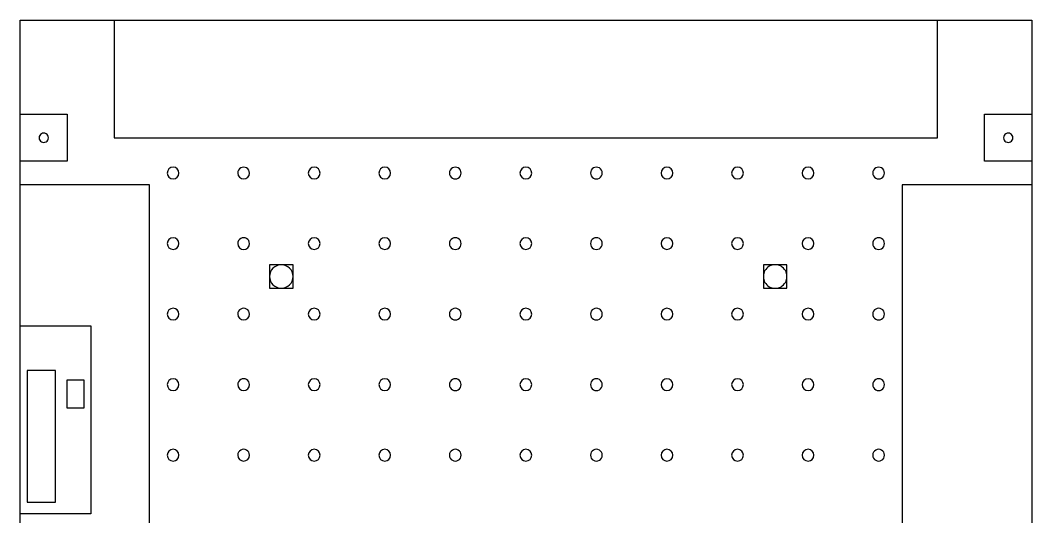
# Model space of a CAD drawing. Header units: millimetres. Extents: x -153 to 277, y 35 to 465.
# Drawn here: x -152.9 to 277.2, y 253.6 to 464.7 of the extents above; entities that cross this region are included whole.
import ezdxf

# ---------------------------------------------------------------- set-up
doc = ezdxf.new("R2010")
doc.units = ezdxf.units.MM
doc.layers.add('Layer_1', color=7, linetype='CONTINUOUS')

msp = doc.modelspace()

# ---------------------------------------------------------------- linework, layer by layer
at = {"layer": 'Layer_1', "color": 1}
for points in [[(-152.90737, 464.74511), (277.20847, 464.74511), (277.20848, 34.62732), (-152.90737, 34.62733)], [(-140.90738, 414.74522)], [(269.20931, 414.74522)], [(-46.907434, 350.745145), (-36.907507, 350.745145), (-36.907507, 360.745337), (-46.907434, 360.745337)], [(163.09368, 350.745145), (173.09228, 350.745145), (173.09228, 360.745337), (163.09368, 360.745337)], [(-137.90738, 315.745216), (-149.90737, 315.745216), (-149.90737, 259.745149), (-137.90738, 259.745149)], [(-132.90733, 311.745219), (-125.90725, 311.745219), (-125.90725, 299.745227), (-132.90733, 299.745227)]]:
    msp.add_lwpolyline(points, close=True, dxfattribs=at)
at = {"layer": 'Layer_1', "color": 5}
for points in [[(-112.90748, 464.74511), (-112.90748, 414.74521), (237.09234, 414.74521), (237.09234, 464.74511)], [(-152.90737, 424.74513), (-132.90733, 424.74513), (-132.90733, 404.74528), (-152.90737, 404.74528)], [(277.09205, 404.74528), (257.0922, 404.74528), (257.0922, 424.74513), (277.09205, 424.74513)], [(-152.90737, 104.74535), (-97.907458, 104.74535), (-97.907458, 394.745353), (-152.90737, 394.745353)], [(277.09205, 394.745353), (222.09312, 394.745353), (222.09312, 104.74535), (277.09205, 104.74535)], [(-152.90737, 334.745236), (-122.90741, 334.745236), (-122.90741, 254.745318), (-152.90737, 254.745318)]]:
    msp.add_lwpolyline(points, dxfattribs=at)
for points in [[(-85.40738, 399.74522)], [(-55.407382, 399.74522)], [(-25.407382, 399.74522)], [(4.592619, 399.74522)], [(34.592617, 399.74522)], [(64.592617, 399.74522)], [(94.592618, 399.74522)], [(124.59262, 399.74522)], [(154.59262, 399.74522)], [(184.59261, 399.74522)], [(214.59263, 399.74522)], [(-85.40738, 369.745224)], [(-55.407382, 369.745224)], [(-25.407382, 369.745224)], [(4.592619, 369.745224)], [(34.592617, 369.745224)], [(64.592617, 369.745224)], [(94.592618, 369.745224)], [(124.59262, 369.745224)], [(154.59262, 369.745224)], [(184.59261, 369.745224)], [(214.59263, 369.745224)], [(-36.907382, 355.745225)], [(173.09263, 355.745225)], [(-85.40738, 339.745225)], [(-55.407382, 339.745225)], [(-25.407382, 339.745225)], [(4.592619, 339.745225)], [(34.592617, 339.745225)], [(64.592617, 339.745225)], [(94.592618, 339.745225)], [(124.59262, 339.745225)], [(154.59262, 339.745225)], [(184.59261, 339.745225)], [(214.59263, 339.745225)], [(-85.40738, 309.745225)], [(-55.407382, 309.745225)], [(-25.407382, 309.745225)], [(4.592619, 309.745225)], [(34.592617, 309.745225)], [(64.592617, 309.745225)], [(94.592618, 309.745225)], [(124.59262, 309.745225)], [(154.59262, 309.745225)], [(184.59261, 309.745225)], [(214.59263, 309.745225)], [(-85.40738, 279.745225)], [(-55.407382, 279.745225)], [(-25.407382, 279.745225)], [(4.592619, 279.745225)], [(34.592617, 279.745225)], [(64.592617, 279.745225)], [(94.592618, 279.745225)], [(124.59262, 279.745225)], [(154.59262, 279.745225)], [(184.59261, 279.745225)], [(214.59263, 279.745225)]]:
    msp.add_lwpolyline(points, close=True, dxfattribs=at)
at = {"layer": 'Layer_1', "color": 1}
for points in [[(-143.90738, 416.477271), (-144.526182, 416.120005), (-144.90738, 415.459751), (-144.90738, 414.74522)], [(-144.90738, 414.74522), (-144.90738, 414.030689), (-144.526182, 413.370435), (-143.90738, 413.013169)], [(-141.90738, 416.477271), (-142.526182, 416.834536), (-143.288578, 416.834536), (-143.90738, 416.477271)], [(-143.90738, 413.013169), (-143.288578, 412.655904), (-142.526182, 412.655904), (-141.90738, 413.013169)], [(-140.90738, 414.74522), (-140.90738, 415.459751), (-141.288578, 416.120005), (-141.90738, 416.477271)], [(-141.90738, 413.013169), (-141.288578, 413.370435), (-140.90738, 414.030689), (-140.90738, 414.74522)], [(266.209288, 416.477284), (265.590481, 416.120016), (265.20928, 415.459757), (265.20928, 414.74522)], [(265.20928, 414.74522), (265.20928, 414.030683), (265.590481, 413.370424), (266.209288, 413.013156)], [(268.209303, 416.477284), (267.590496, 416.834552), (266.828094, 416.834552), (266.209288, 416.477284)], [(266.209288, 413.013156), (266.828094, 412.655888), (267.590496, 412.655888), (268.209303, 413.013156)], [(269.20931, 414.74522), (269.20931, 415.459757), (268.828109, 416.120016), (268.209303, 416.477284)], [(268.209303, 413.013156), (268.828109, 413.370424), (269.20931, 414.030683), (269.20931, 414.74522)]]:
    msp.add_open_spline(points, degree=3, dxfattribs=at)
at = {"layer": 'Layer_1', "color": 5}
for points in [[(-87.90738, 402.243996), (-89.287614, 402.243996), (-90.406704, 401.125454), (-90.40738, 399.74522)], [(-85.40738, 399.74522), (-85.408056, 401.125454), (-86.527146, 402.243996), (-87.90738, 402.243996)], [(-59.157383, 401.910284), (-59.930886, 401.463702), (-60.407383, 400.638384), (-60.407383, 399.74522)], [(-56.657382, 401.910284), (-57.430885, 402.356866), (-58.38388, 402.356866), (-59.157383, 401.910284)], [(-55.407382, 399.74522), (-55.407382, 400.638384), (-55.883879, 401.463702), (-56.657382, 401.910284)], [(-27.907382, 402.243996), (-29.287616, 402.243996), (-30.406706, 401.125454), (-30.407382, 399.74522)], [(-25.407382, 399.74522), (-25.408058, 401.125454), (-26.527148, 402.243996), (-27.907382, 402.243996)], [(2.092619, 402.244746), (0.712092, 402.244746), (-0.40712, 401.125747), (-0.407382, 399.74522)], [(4.592619, 399.74522), (4.592357, 401.125747), (3.473145, 402.244746), (2.092619, 402.244746)], [(30.842616, 401.910284), (30.069113, 401.463702), (29.592616, 400.638384), (29.592616, 399.74522)], [(33.342617, 401.910284), (32.569114, 402.356866), (31.616119, 402.356866), (30.842616, 401.910284)], [(34.592617, 399.74522), (34.592617, 400.638384), (34.11612, 401.463702), (33.342617, 401.910284)], [(62.092617, 402.243996), (60.712383, 402.243996), (59.593293, 401.125454), (59.592617, 399.74522)], [(64.592617, 399.74522), (64.591941, 401.125454), (63.472851, 402.243996), (62.092617, 402.243996)], [(90.842617, 401.910284), (90.069114, 401.463702), (89.592617, 400.638384), (89.592617, 399.74522)], [(93.342618, 401.910284), (92.569115, 402.356866), (91.61612, 402.356866), (90.842617, 401.910284)], [(94.592618, 399.74522), (94.592618, 400.638384), (94.116121, 401.463702), (93.342618, 401.910284)], [(122.092615, 402.241228), (120.71346, 402.241228), (119.594817, 401.124373), (119.59261, 399.74522)], [(124.59262, 399.74522), (124.590413, 401.124373), (123.47177, 402.241228), (122.092615, 402.241228)], [(152.092625, 402.24022), (150.713865, 402.24022), (149.595388, 401.123977), (149.59263, 399.74522)], [(154.59262, 399.74522), (154.589862, 401.123977), (153.471385, 402.24022), (152.092625, 402.24022)], [(182.092615, 402.24022), (180.713855, 402.24022), (179.595378, 401.123977), (179.59262, 399.74522)], [(184.59261, 399.74522), (184.589852, 401.123977), (183.471375, 402.24022), (182.092615, 402.24022)], [(210.842615, 401.910292), (210.069109, 401.463708), (209.59261, 400.638388), (209.59261, 399.74522)], [(213.342625, 401.910292), (212.569119, 402.356876), (211.616121, 402.356876), (210.842615, 401.910292)], [(214.59263, 399.74522), (214.59263, 400.638388), (214.116131, 401.463708), (213.342625, 401.910292)], [(-90.40738, 399.74522), (-90.406704, 398.364986), (-89.287614, 397.246444), (-87.90738, 397.246444)], [(-87.90738, 397.246444), (-86.527146, 397.246444), (-85.408056, 398.364986), (-85.40738, 399.74522)], [(-60.407383, 399.74522), (-60.407383, 398.364508), (-59.288095, 397.24522), (-57.907383, 397.24522)], [(-57.907383, 397.24522), (-56.52667, 397.24522), (-55.407382, 398.364508), (-55.407382, 399.74522)], [(-30.407382, 399.74522), (-30.406706, 398.364986), (-29.287616, 397.246444), (-27.907382, 397.246444)], [(-27.907382, 397.246444), (-26.527148, 397.246444), (-25.408058, 398.364986), (-25.407382, 399.74522)], [(-0.407382, 399.74522), (-0.40712, 398.364693), (0.712092, 397.245694), (2.092619, 397.245694)], [(2.092619, 397.245694), (3.473145, 397.245694), (4.592357, 398.364693), (4.592619, 399.74522)], [(29.592616, 399.74522), (29.592616, 398.852056), (30.069113, 398.026738), (30.842616, 397.580156)], [(30.842616, 397.580156), (31.616119, 397.133574), (32.569114, 397.133574), (33.342617, 397.580156)], [(33.342617, 397.580156), (34.11612, 398.026738), (34.592617, 398.852056), (34.592617, 399.74522)], [(59.592617, 399.74522), (59.593293, 398.364986), (60.712383, 397.246444), (62.092617, 397.246444)], [(62.092617, 397.246444), (63.472851, 397.246444), (64.591941, 398.364986), (64.592617, 399.74522)], [(89.592617, 399.74522), (89.592617, 398.852056), (90.069114, 398.026738), (90.842617, 397.580156)], [(90.842617, 397.580156), (91.61612, 397.133574), (92.569115, 397.133574), (93.342618, 397.580156)], [(93.342618, 397.580156), (94.116121, 398.026738), (94.592618, 398.852056), (94.592618, 399.74522)], [(119.59261, 399.74522), (119.594817, 398.366067), (120.71346, 397.249212), (122.092615, 397.249212)], [(122.092615, 397.249212), (123.47177, 397.249212), (124.590413, 398.366067), (124.59262, 399.74522)], [(149.59263, 399.74522), (149.595388, 398.366463), (150.713865, 397.25022), (152.092625, 397.25022)], [(152.092625, 397.25022), (153.471385, 397.25022), (154.589862, 398.366463), (154.59262, 399.74522)], [(179.59262, 399.74522), (179.595378, 398.366463), (180.713855, 397.25022), (182.092615, 397.25022)], [(182.092615, 397.25022), (183.471375, 397.25022), (184.589852, 398.366463), (184.59261, 399.74522)], [(209.59261, 399.74522), (209.59261, 398.852052), (210.069109, 398.026732), (210.842615, 397.580148)], [(210.842615, 397.580148), (211.616121, 397.133564), (212.569119, 397.133564), (213.342625, 397.580148)], [(213.342625, 397.580148), (214.116131, 398.026732), (214.59263, 398.852052), (214.59263, 399.74522)], [(-87.90738, 372.244), (-89.287614, 372.244), (-90.406704, 371.125458), (-90.40738, 369.745224)], [(-85.40738, 369.745224), (-85.408056, 371.125458), (-86.527146, 372.244), (-87.90738, 372.244)], [(-59.157383, 371.910288), (-59.930886, 371.463706), (-60.407383, 370.638388), (-60.407383, 369.745224)], [(-56.657382, 371.910288), (-57.430885, 372.35687), (-58.38388, 372.35687), (-59.157383, 371.910288)], [(-55.407382, 369.745224), (-55.407382, 370.638388), (-55.883879, 371.463706), (-56.657382, 371.910288)], [(-27.907382, 372.244), (-29.287616, 372.244), (-30.406706, 371.125458), (-30.407382, 369.745224)], [(-25.407382, 369.745224), (-25.408058, 371.125458), (-26.527148, 372.244), (-27.907382, 372.244)], [(2.092619, 372.24475), (0.712092, 372.24475), (-0.40712, 371.125751), (-0.407382, 369.745224)], [(4.592619, 369.745224), (4.592357, 371.125751), (3.473145, 372.24475), (2.092619, 372.24475)], [(30.842616, 371.910288), (30.069113, 371.463706), (29.592616, 370.638388), (29.592616, 369.745224)], [(33.342617, 371.910288), (32.569114, 372.35687), (31.616119, 372.35687), (30.842616, 371.910288)], [(34.592617, 369.745224), (34.592617, 370.638388), (34.11612, 371.463706), (33.342617, 371.910288)], [(62.092617, 372.244), (60.712383, 372.244), (59.593293, 371.125458), (59.592617, 369.745224)], [(64.592617, 369.745224), (64.591941, 371.125458), (63.472851, 372.244), (62.092617, 372.244)], [(90.842617, 371.910288), (90.069114, 371.463706), (89.592617, 370.638388), (89.592617, 369.745224)], [(93.342618, 371.910288), (92.569115, 372.35687), (91.61612, 372.35687), (90.842617, 371.910288)], [(94.592618, 369.745224), (94.592618, 370.638388), (94.116121, 371.463706), (93.342618, 371.910288)], [(122.092615, 372.241232), (120.71346, 372.241232), (119.594817, 371.124377), (119.59261, 369.745224)], [(124.59262, 369.745224), (124.590413, 371.124377), (123.47177, 372.241232), (122.092615, 372.241232)], [(152.092625, 372.240224), (150.713865, 372.240224), (149.595388, 371.123981), (149.59263, 369.745224)], [(154.59262, 369.745224), (154.589862, 371.123981), (153.471385, 372.240224), (152.092625, 372.240224)], [(182.092615, 372.240224), (180.713855, 372.240224), (179.595378, 371.123981), (179.59262, 369.745224)], [(184.59261, 369.745224), (184.589852, 371.123981), (183.471375, 372.240224), (182.092615, 372.240224)], [(210.842615, 371.910296), (210.069109, 371.463712), (209.59261, 370.638392), (209.59261, 369.745224)], [(213.342625, 371.910296), (212.569119, 372.35688), (211.616121, 372.35688), (210.842615, 371.910296)], [(214.59263, 369.745224), (214.59263, 370.638392), (214.116131, 371.463712), (213.342625, 371.910296)], [(-90.40738, 369.745224), (-90.406704, 368.36499), (-89.287614, 367.246448), (-87.90738, 367.246448)], [(-87.90738, 367.246448), (-86.527146, 367.246448), (-85.408056, 368.36499), (-85.40738, 369.745224)], [(-60.407383, 369.745224), (-60.407383, 368.364512), (-59.288095, 367.245224), (-57.907383, 367.245224)], [(-57.907383, 367.245224), (-56.52667, 367.245224), (-55.407382, 368.364512), (-55.407382, 369.745224)], [(-30.407382, 369.745224), (-30.406706, 368.36499), (-29.287616, 367.246448), (-27.907382, 367.246448)], [(-27.907382, 367.246448), (-26.527148, 367.246448), (-25.408058, 368.36499), (-25.407382, 369.745224)], [(-0.407382, 369.745224), (-0.40712, 368.364697), (0.712092, 367.245698), (2.092619, 367.245698)], [(2.092619, 367.245698), (3.473145, 367.245698), (4.592357, 368.364697), (4.592619, 369.745224)], [(29.592616, 369.745224), (29.592616, 368.85206), (30.069113, 368.026742), (30.842616, 367.58016)], [(30.842616, 367.58016), (31.616119, 367.133578), (32.569114, 367.133578), (33.342617, 367.58016)], [(33.342617, 367.58016), (34.11612, 368.026742), (34.592617, 368.85206), (34.592617, 369.745224)], [(59.592617, 369.745224), (59.593293, 368.36499), (60.712383, 367.246448), (62.092617, 367.246448)], [(62.092617, 367.246448), (63.472851, 367.246448), (64.591941, 368.36499), (64.592617, 369.745224)], [(89.592617, 369.745224), (89.592617, 368.85206), (90.069114, 368.026742), (90.842617, 367.58016)], [(90.842617, 367.58016), (91.61612, 367.133578), (92.569115, 367.133578), (93.342618, 367.58016)], [(93.342618, 367.58016), (94.116121, 368.026742), (94.592618, 368.85206), (94.592618, 369.745224)], [(119.59261, 369.745224), (119.594817, 368.366071), (120.71346, 367.249216), (122.092615, 367.249216)], [(122.092615, 367.249216), (123.47177, 367.249216), (124.590413, 368.366071), (124.59262, 369.745224)], [(149.59263, 369.745224), (149.595388, 368.366467), (150.713865, 367.250224), (152.092625, 367.250224)], [(152.092625, 367.250224), (153.471385, 367.250224), (154.589862, 368.366467), (154.59262, 369.745224)], [(179.59262, 369.745224), (179.595378, 368.366467), (180.713855, 367.250224), (182.092615, 367.250224)], [(182.092615, 367.250224), (183.471375, 367.250224), (184.589852, 368.366467), (184.59261, 369.745224)], [(209.59261, 369.745224), (209.59261, 368.852056), (210.069109, 368.026736), (210.842615, 367.580152)], [(210.842615, 367.580152), (211.616121, 367.133568), (212.569119, 367.133568), (213.342625, 367.580152)], [(213.342625, 367.580152), (214.116131, 368.026736), (214.59263, 368.852056), (214.59263, 369.745224)], [(-41.907381, 360.742989), (-44.667932, 360.742989), (-46.906146, 358.505775), (-46.907381, 355.745225)], [(-36.907382, 355.745225), (-36.908617, 358.505775), (-39.146831, 360.742989), (-41.907381, 360.742989)], [(165.592623, 360.075356), (164.045616, 359.182191), (163.09262, 357.531555), (163.09262, 355.745225)], [(170.592628, 360.075356), (169.045621, 360.968521), (167.139629, 360.968521), (165.592623, 360.075356)], [(173.09263, 355.745225), (173.09263, 357.531555), (172.139634, 359.182191), (170.592628, 360.075356)], [(-46.907381, 355.745225), (-46.906146, 352.984675), (-44.667932, 350.747461), (-41.907381, 350.747461)], [(-41.907381, 350.747461), (-39.146831, 350.747461), (-36.908617, 352.984675), (-36.907382, 355.745225)], [(163.09262, 355.745225), (163.09262, 353.958895), (164.045616, 352.308259), (165.592623, 351.415094)], [(170.592628, 351.415094), (172.139634, 352.308259), (173.09263, 353.958895), (173.09263, 355.745225)], [(165.592623, 351.415094), (167.139629, 350.521929), (169.045621, 350.521929), (170.592628, 351.415094)], [(-87.90738, 342.244001), (-89.287614, 342.244001), (-90.406704, 341.125459), (-90.40738, 339.745225)], [(-85.40738, 339.745225), (-85.408056, 341.125459), (-86.527146, 342.244001), (-87.90738, 342.244001)], [(-59.157383, 341.910289), (-59.930886, 341.463707), (-60.407383, 340.638389), (-60.407383, 339.745225)], [(-56.657382, 341.910289), (-57.430885, 342.356871), (-58.38388, 342.356871), (-59.157383, 341.910289)], [(-55.407382, 339.745225), (-55.407382, 340.638389), (-55.883879, 341.463707), (-56.657382, 341.910289)], [(-27.907382, 342.244001), (-29.287616, 342.244001), (-30.406706, 341.125459), (-30.407382, 339.745225)], [(-25.407382, 339.745225), (-25.408058, 341.125459), (-26.527148, 342.244001), (-27.907382, 342.244001)], [(2.092619, 342.244751), (0.712092, 342.244751), (-0.40712, 341.125752), (-0.407382, 339.745225)], [(4.592619, 339.745225), (4.592357, 341.125752), (3.473145, 342.244751), (2.092619, 342.244751)], [(30.842616, 341.910289), (30.069113, 341.463707), (29.592616, 340.638389), (29.592616, 339.745225)], [(33.342617, 341.910289), (32.569114, 342.356871), (31.616119, 342.356871), (30.842616, 341.910289)], [(34.592617, 339.745225), (34.592617, 340.638389), (34.11612, 341.463707), (33.342617, 341.910289)], [(62.092617, 342.244001), (60.712383, 342.244001), (59.593293, 341.125459), (59.592617, 339.745225)], [(64.592617, 339.745225), (64.591941, 341.125459), (63.472851, 342.244001), (62.092617, 342.244001)], [(90.842617, 341.910289), (90.069114, 341.463707), (89.592617, 340.638389), (89.592617, 339.745225)], [(93.342618, 341.910289), (92.569115, 342.356871), (91.61612, 342.356871), (90.842617, 341.910289)], [(94.592618, 339.745225), (94.592618, 340.638389), (94.116121, 341.463707), (93.342618, 341.910289)], [(122.092615, 342.241233), (120.71346, 342.241233), (119.594817, 341.124378), (119.59261, 339.745225)], [(124.59262, 339.745225), (124.590413, 341.124378), (123.47177, 342.241233), (122.092615, 342.241233)], [(152.092625, 342.240225), (150.713865, 342.240225), (149.595388, 341.123982), (149.59263, 339.745225)], [(154.59262, 339.745225), (154.589862, 341.123982), (153.471385, 342.240225), (152.092625, 342.240225)], [(182.092615, 342.240225), (180.713855, 342.240225), (179.595378, 341.123982), (179.59262, 339.745225)], [(184.59261, 339.745225), (184.589852, 341.123982), (183.471375, 342.240225), (182.092615, 342.240225)], [(210.842615, 341.910297), (210.069109, 341.463713), (209.59261, 340.638393), (209.59261, 339.745225)], [(213.342625, 341.910297), (212.569119, 342.356881), (211.616121, 342.356881), (210.842615, 341.910297)], [(214.59263, 339.745225), (214.59263, 340.638393), (214.116131, 341.463713), (213.342625, 341.910297)], [(-90.40738, 339.745225), (-90.406704, 338.364991), (-89.287614, 337.246449), (-87.90738, 337.246449)], [(-87.90738, 337.246449), (-86.527146, 337.246449), (-85.408056, 338.364991), (-85.40738, 339.745225)], [(-60.407383, 339.745225), (-60.407383, 338.364513), (-59.288095, 337.245225), (-57.907383, 337.245225)], [(-57.907383, 337.245225), (-56.52667, 337.245225), (-55.407382, 338.364513), (-55.407382, 339.745225)], [(-30.407382, 339.745225), (-30.406706, 338.364991), (-29.287616, 337.246449), (-27.907382, 337.246449)], [(-27.907382, 337.246449), (-26.527148, 337.246449), (-25.408058, 338.364991), (-25.407382, 339.745225)], [(-0.407382, 339.745225), (-0.40712, 338.364698), (0.712092, 337.245699), (2.092619, 337.245699)], [(2.092619, 337.245699), (3.473145, 337.245699), (4.592357, 338.364698), (4.592619, 339.745225)], [(29.592616, 339.745225), (29.592616, 338.852061), (30.069113, 338.026743), (30.842616, 337.580161)], [(30.842616, 337.580161), (31.616119, 337.133579), (32.569114, 337.133579), (33.342617, 337.580161)], [(33.342617, 337.580161), (34.11612, 338.026743), (34.592617, 338.852061), (34.592617, 339.745225)], [(59.592617, 339.745225), (59.593293, 338.364991), (60.712383, 337.246449), (62.092617, 337.246449)], [(62.092617, 337.246449), (63.472851, 337.246449), (64.591941, 338.364991), (64.592617, 339.745225)], [(89.592617, 339.745225), (89.592617, 338.852061), (90.069114, 338.026743), (90.842617, 337.580161)], [(90.842617, 337.580161), (91.61612, 337.133579), (92.569115, 337.133579), (93.342618, 337.580161)], [(93.342618, 337.580161), (94.116121, 338.026743), (94.592618, 338.852061), (94.592618, 339.745225)], [(119.59261, 339.745225), (119.594817, 338.366072), (120.71346, 337.249217), (122.092615, 337.249217)], [(122.092615, 337.249217), (123.47177, 337.249217), (124.590413, 338.366072), (124.59262, 339.745225)], [(149.59263, 339.745225), (149.595388, 338.366468), (150.713865, 337.250225), (152.092625, 337.250225)], [(152.092625, 337.250225), (153.471385, 337.250225), (154.589862, 338.366468), (154.59262, 339.745225)], [(179.59262, 339.745225), (179.595378, 338.366468), (180.713855, 337.250225), (182.092615, 337.250225)], [(182.092615, 337.250225), (183.471375, 337.250225), (184.589852, 338.366468), (184.59261, 339.745225)], [(209.59261, 339.745225), (209.59261, 338.852057), (210.069109, 338.026737), (210.842615, 337.580153)], [(210.842615, 337.580153), (211.616121, 337.133569), (212.569119, 337.133569), (213.342625, 337.580153)], [(213.342625, 337.580153), (214.116131, 338.026737), (214.59263, 338.852057), (214.59263, 339.745225)], [(-87.90738, 312.244001), (-89.287614, 312.244001), (-90.406704, 311.125459), (-90.40738, 309.745225)], [(-90.40738, 309.745225), (-90.406704, 308.364991), (-89.287614, 307.246449), (-87.90738, 307.246449)], [(-85.40738, 309.745225), (-85.408056, 311.125459), (-86.527146, 312.244001), (-87.90738, 312.244001)], [(-87.90738, 307.246449), (-86.527146, 307.246449), (-85.408056, 308.364991), (-85.40738, 309.745225)], [(-59.157383, 311.910289), (-59.930886, 311.463707), (-60.407383, 310.638389), (-60.407383, 309.745225)], [(-60.407383, 309.745225), (-60.407383, 308.364513), (-59.288095, 307.245225), (-57.907383, 307.245225)], [(-56.657382, 311.910289), (-57.430885, 312.356871), (-58.38388, 312.356871), (-59.157383, 311.910289)], [(-57.907383, 307.245225), (-56.52667, 307.245225), (-55.407382, 308.364513), (-55.407382, 309.745225)], [(-55.407382, 309.745225), (-55.407382, 310.638389), (-55.883879, 311.463707), (-56.657382, 311.910289)], [(-27.907382, 312.244001), (-29.287616, 312.244001), (-30.406706, 311.125459), (-30.407382, 309.745225)], [(-30.407382, 309.745225), (-30.406706, 308.364991), (-29.287616, 307.246449), (-27.907382, 307.246449)], [(-25.407382, 309.745225), (-25.408058, 311.125459), (-26.527148, 312.244001), (-27.907382, 312.244001)], [(-27.907382, 307.246449), (-26.527148, 307.246449), (-25.408058, 308.364991), (-25.407382, 309.745225)], [(2.092619, 312.244751), (0.712092, 312.244751), (-0.40712, 311.125752), (-0.407382, 309.745225)], [(-0.407382, 309.745225), (-0.40712, 308.364698), (0.712092, 307.245699), (2.092619, 307.245699)], [(4.592619, 309.745225), (4.592357, 311.125752), (3.473145, 312.244751), (2.092619, 312.244751)], [(2.092619, 307.245699), (3.473145, 307.245699), (4.592357, 308.364698), (4.592619, 309.745225)], [(30.842616, 311.910289), (30.069113, 311.463707), (29.592616, 310.638389), (29.592616, 309.745225)], [(29.592616, 309.745225), (29.592616, 308.852061), (30.069113, 308.026743), (30.842616, 307.580161)], [(33.342617, 311.910289), (32.569114, 312.356871), (31.616119, 312.356871), (30.842616, 311.910289)], [(34.592617, 309.745225), (34.592617, 310.638389), (34.11612, 311.463707), (33.342617, 311.910289)], [(33.342617, 307.580161), (34.11612, 308.026743), (34.592617, 308.852061), (34.592617, 309.745225)], [(62.092617, 312.244001), (60.712383, 312.244001), (59.593293, 311.125459), (59.592617, 309.745225)], [(59.592617, 309.745225), (59.593293, 308.364991), (60.712383, 307.246449), (62.092617, 307.246449)], [(64.592617, 309.745225), (64.591941, 311.125459), (63.472851, 312.244001), (62.092617, 312.244001)], [(62.092617, 307.246449), (63.472851, 307.246449), (64.591941, 308.364991), (64.592617, 309.745225)], [(90.842617, 311.910289), (90.069114, 311.463707), (89.592617, 310.638389), (89.592617, 309.745225)], [(89.592617, 309.745225), (89.592617, 308.852061), (90.069114, 308.026743), (90.842617, 307.580161)], [(93.342618, 311.910289), (92.569115, 312.356871), (91.61612, 312.356871), (90.842617, 311.910289)], [(94.592618, 309.745225), (94.592618, 310.638389), (94.116121, 311.463707), (93.342618, 311.910289)], [(93.342618, 307.580161), (94.116121, 308.026743), (94.592618, 308.852061), (94.592618, 309.745225)], [(122.092615, 312.241233), (120.71346, 312.241233), (119.594817, 311.124378), (119.59261, 309.745225)], [(119.59261, 309.745225), (119.594817, 308.366072), (120.71346, 307.249217), (122.092615, 307.249217)], [(124.59262, 309.745225), (124.590413, 311.124378), (123.47177, 312.241233), (122.092615, 312.241233)], [(122.092615, 307.249217), (123.47177, 307.249217), (124.590413, 308.366072), (124.59262, 309.745225)], [(152.092625, 312.240225), (150.713865, 312.240225), (149.595388, 311.123982), (149.59263, 309.745225)], [(149.59263, 309.745225), (149.595388, 308.366468), (150.713865, 307.250225), (152.092625, 307.250225)], [(154.59262, 309.745225), (154.589862, 311.123982), (153.471385, 312.240225), (152.092625, 312.240225)], [(152.092625, 307.250225), (153.471385, 307.250225), (154.589862, 308.366468), (154.59262, 309.745225)], [(182.092615, 312.240225), (180.713855, 312.240225), (179.595378, 311.123982), (179.59262, 309.745225)], [(179.59262, 309.745225), (179.595378, 308.366468), (180.713855, 307.250225), (182.092615, 307.250225)], [(184.59261, 309.745225), (184.589852, 311.123982), (183.471375, 312.240225), (182.092615, 312.240225)], [(182.092615, 307.250225), (183.471375, 307.250225), (184.589852, 308.366468), (184.59261, 309.745225)], [(210.842615, 311.910297), (210.069109, 311.463713), (209.59261, 310.638393), (209.59261, 309.745225)], [(209.59261, 309.745225), (209.59261, 308.852057), (210.069109, 308.026737), (210.842615, 307.580153)], [(213.342625, 311.910297), (212.569119, 312.356881), (211.616121, 312.356881), (210.842615, 311.910297)], [(214.59263, 309.745225), (214.59263, 310.638393), (214.116131, 311.463713), (213.342625, 311.910297)], [(213.342625, 307.580153), (214.116131, 308.026737), (214.59263, 308.852057), (214.59263, 309.745225)], [(30.842616, 307.580161), (31.616119, 307.133579), (32.569114, 307.133579), (33.342617, 307.580161)], [(90.842617, 307.580161), (91.61612, 307.133579), (92.569115, 307.133579), (93.342618, 307.580161)], [(210.842615, 307.580153), (211.616121, 307.133569), (212.569119, 307.133569), (213.342625, 307.580153)], [(-87.90738, 282.244001), (-89.287614, 282.244001), (-90.406704, 281.125459), (-90.40738, 279.745225)], [(-90.40738, 279.745225), (-90.406704, 278.364991), (-89.287614, 277.246449), (-87.90738, 277.246449)], [(-85.40738, 279.745225), (-85.408056, 281.125459), (-86.527146, 282.244001), (-87.90738, 282.244001)], [(-87.90738, 277.246449), (-86.527146, 277.246449), (-85.408056, 278.364991), (-85.40738, 279.745225)], [(-59.157383, 281.910289), (-59.930886, 281.463707), (-60.407383, 280.638389), (-60.407383, 279.745225)], [(-60.407383, 279.745225), (-60.407383, 278.364513), (-59.288095, 277.245225), (-57.907383, 277.245225)], [(-56.657382, 281.910289), (-57.430885, 282.356871), (-58.38388, 282.356871), (-59.157383, 281.910289)], [(-57.907383, 277.245225), (-56.52667, 277.245225), (-55.407382, 278.364513), (-55.407382, 279.745225)], [(-55.407382, 279.745225), (-55.407382, 280.638389), (-55.883879, 281.463707), (-56.657382, 281.910289)], [(-27.907382, 282.244001), (-29.287616, 282.244001), (-30.406706, 281.125459), (-30.407382, 279.745225)], [(-30.407382, 279.745225), (-30.406706, 278.364991), (-29.287616, 277.246449), (-27.907382, 277.246449)], [(-25.407382, 279.745225), (-25.408058, 281.125459), (-26.527148, 282.244001), (-27.907382, 282.244001)], [(-27.907382, 277.246449), (-26.527148, 277.246449), (-25.408058, 278.364991), (-25.407382, 279.745225)], [(2.092619, 282.244751), (0.712092, 282.244751), (-0.40712, 281.125752), (-0.407382, 279.745225)], [(-0.407382, 279.745225), (-0.40712, 278.364698), (0.712092, 277.245699), (2.092619, 277.245699)], [(4.592619, 279.745225), (4.592357, 281.125752), (3.473145, 282.244751), (2.092619, 282.244751)], [(2.092619, 277.245699), (3.473145, 277.245699), (4.592357, 278.364698), (4.592619, 279.745225)], [(30.842616, 281.910289), (30.069113, 281.463707), (29.592616, 280.638389), (29.592616, 279.745225)], [(29.592616, 279.745225), (29.592616, 278.852061), (30.069113, 278.026743), (30.842616, 277.580161)], [(33.342617, 281.910289), (32.569114, 282.356871), (31.616119, 282.356871), (30.842616, 281.910289)], [(34.592617, 279.745225), (34.592617, 280.638389), (34.11612, 281.463707), (33.342617, 281.910289)], [(33.342617, 277.580161), (34.11612, 278.026743), (34.592617, 278.852061), (34.592617, 279.745225)], [(62.092617, 282.244001), (60.712383, 282.244001), (59.593293, 281.125459), (59.592617, 279.745225)], [(59.592617, 279.745225), (59.593293, 278.364991), (60.712383, 277.246449), (62.092617, 277.246449)], [(64.592617, 279.745225), (64.591941, 281.125459), (63.472851, 282.244001), (62.092617, 282.244001)], [(62.092617, 277.246449), (63.472851, 277.246449), (64.591941, 278.364991), (64.592617, 279.745225)], [(90.842617, 281.910289), (90.069114, 281.463707), (89.592617, 280.638389), (89.592617, 279.745225)], [(89.592617, 279.745225), (89.592617, 278.852061), (90.069114, 278.026743), (90.842617, 277.580161)], [(93.342618, 281.910289), (92.569115, 282.356871), (91.61612, 282.356871), (90.842617, 281.910289)], [(94.592618, 279.745225), (94.592618, 280.638389), (94.116121, 281.463707), (93.342618, 281.910289)], [(93.342618, 277.580161), (94.116121, 278.026743), (94.592618, 278.852061), (94.592618, 279.745225)], [(122.092615, 282.241233), (120.71346, 282.241233), (119.594817, 281.124378), (119.59261, 279.745225)], [(119.59261, 279.745225), (119.594817, 278.366072), (120.71346, 277.249217), (122.092615, 277.249217)], [(124.59262, 279.745225), (124.590413, 281.124378), (123.47177, 282.241233), (122.092615, 282.241233)], [(122.092615, 277.249217), (123.47177, 277.249217), (124.590413, 278.366072), (124.59262, 279.745225)], [(152.092625, 282.240225), (150.713865, 282.240225), (149.595388, 281.123982), (149.59263, 279.745225)], [(149.59263, 279.745225), (149.595388, 278.366468), (150.713865, 277.250225), (152.092625, 277.250225)], [(154.59262, 279.745225), (154.589862, 281.123982), (153.471385, 282.240225), (152.092625, 282.240225)], [(152.092625, 277.250225), (153.471385, 277.250225), (154.589862, 278.366468), (154.59262, 279.745225)], [(182.092615, 282.240225), (180.713855, 282.240225), (179.595378, 281.123982), (179.59262, 279.745225)], [(179.59262, 279.745225), (179.595378, 278.366468), (180.713855, 277.250225), (182.092615, 277.250225)], [(184.59261, 279.745225), (184.589852, 281.123982), (183.471375, 282.240225), (182.092615, 282.240225)], [(182.092615, 277.250225), (183.471375, 277.250225), (184.589852, 278.366468), (184.59261, 279.745225)], [(210.842615, 281.910297), (210.069109, 281.463713), (209.59261, 280.638393), (209.59261, 279.745225)], [(209.59261, 279.745225), (209.59261, 278.852057), (210.069109, 278.026737), (210.842615, 277.580153)], [(213.342625, 281.910297), (212.569119, 282.356881), (211.616121, 282.356881), (210.842615, 281.910297)], [(214.59263, 279.745225), (214.59263, 280.638393), (214.116131, 281.463713), (213.342625, 281.910297)], [(213.342625, 277.580153), (214.116131, 278.026737), (214.59263, 278.852057), (214.59263, 279.745225)], [(30.842616, 277.580161), (31.616119, 277.133579), (32.569114, 277.133579), (33.342617, 277.580161)], [(90.842617, 277.580161), (91.61612, 277.133579), (92.569115, 277.133579), (93.342618, 277.580161)], [(210.842615, 277.580153), (211.616121, 277.133569), (212.569119, 277.133569), (213.342625, 277.580153)]]:
    msp.add_open_spline(points, degree=3, dxfattribs=at)

doc.saveas('drawing.dxf')
